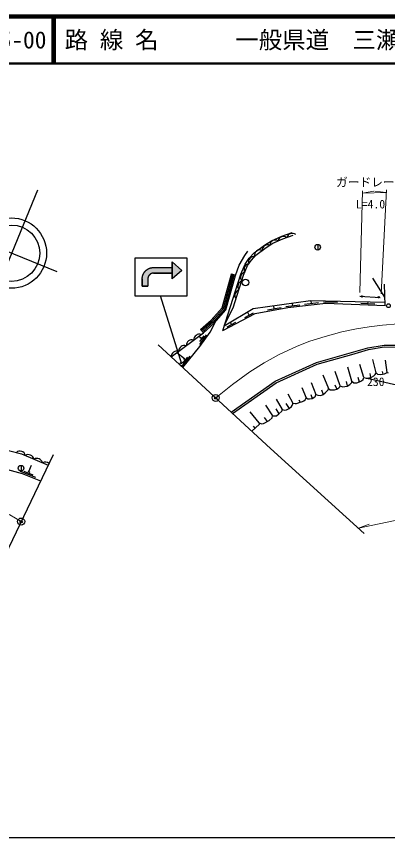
# Model space of a CAD drawing. Units: millimetres, scale not verified. Extents: x 16282 to 680000, y 20000 to 380000.
# Drawn here: x 170087 to 249198, y 205000 to 380000 of the extents above; entities that cross this region are included whole.
import ezdxf
from ezdxf.enums import TextEntityAlignment as Align

# ---------------------------------------------------------------- set-up
doc = ezdxf.new("R2010")
doc.units = ezdxf.units.MM
doc.header["$LTSCALE"] = 1000
doc.header["$PDMODE"] = 32
doc.header["$PDSIZE"] = 500
doc.linetypes.add('CHAIN', pattern=[18.5, 12, -1.5, 3.5, -1.5])
for name, color, linetype, lineweight in [('M-BGD', 7, 'Continuous', 25), ('M-BMK', 2, 'CHAIN', 13), ('M-BMK-OTRS', 5, 'Continuous', 25), ('M-BMK-SRVR', 3, 'Continuous', 25), ('M-STR-HTXT', 7, 'Continuous', 13), ('M-STR-STRC', 7, 'Continuous', 25), ('M-TTL', 2, 'Continuous', 140), ('M-TTL-BAND', 7, 'Continuous', 25), ('M-TTL-LINE', 7, 'Continuous', 50)]:
    doc.layers.add(name, color=color, linetype=linetype, lineweight=lineweight)
doc.layers.add('M-OTRS', color=6, linetype='Continuous')
doc.layers.add('M-TTL-TXT', color=7, linetype='Continuous')
doc.styles.add('ＭＳ ゴシック', font='')
doc.styles.get('ＭＳ ゴシック').set_extended_font_data('MS Gothic')

msp = doc.modelspace()

# ---------------------------------------------------------------- hatches: boundary and pattern name
at = {"layer": 'M-STR-STRC'}
for points in [[(205310, 325885), (203310, 327685), (203310, 326485), (203310, 325285), (203310, 324085)], [(203310, 325285), (203310, 326485), (199310, 326485), (199269, 326484), (199227, 326483), (199185, 326481), (199143, 326479), (199101, 326475), (199060, 326471), (199018, 326467), (198976, 326461), (198935, 326455), (198894, 326448), (198852, 326440), (198811, 326432), (198771, 326423), (198730, 326413), (198689, 326403), (198649, 326392), (198609, 326380), (198569, 326367), (198529, 326354), (198490, 326340), (198450, 326325), (198411, 326310), (198373, 326294), (198334, 326277), (198296, 326260), (198258, 326242), (198221, 326223), (198184, 326204), (198147, 326184), (198110, 326163), (198074, 326142), (198039, 326120), (198003, 326097), (197968, 326074), (197934, 326050), (197900, 326026), (197866, 326001), (197833, 325976), (197800, 325950), (197768, 325923), (197736, 325896), (197704, 325868), (197674, 325840), (197643, 325811), (197613, 325782), (197584, 325752), (197555, 325721), (197527, 325690), (197499, 325659), (197472, 325627), (197445, 325595), (197419, 325562), (197394, 325529), (197369, 325495), (197344, 325461), (197321, 325427), (197298, 325392), (197275, 325356), (197253, 325321), (197232, 325285), (197211, 325248), (197191, 325211), (197172, 325174), (197153, 325137), (197135, 325099), (197118, 325061), (197101, 325022), (197085, 324984), (197070, 324945), (197055, 324905), (197041, 324866), (197028, 324826), (197015, 324786), (197003, 324746), (196992, 324706), (196982, 324665), (196972, 324624), (196963, 324583), (196954, 324542), (196947, 324501), (196940, 324460), (196934, 324419), (196928, 324377), (196924, 324335), (196920, 324294), (196916, 324252), (196914, 324210), (196912, 324168), (196911, 324126), (196910, 324085), (196910, 322485), (198110, 322485), (198110, 324110), (198113, 324158), (198116, 324200), (198121, 324241), (198127, 324283), (198134, 324324), (198143, 324365), (198154, 324405), (198166, 324445), (198179, 324485), (198194, 324524), (198210, 324563), (198227, 324601), (198246, 324639), (198266, 324675), (198287, 324712), (198310, 324747), (198333, 324781), (198358, 324815), (198384, 324848), (198412, 324880), (198440, 324911), (198469, 324941), (198500, 324969), (198531, 324997), (198563, 325024), (198597, 325049), (198631, 325074), (198666, 325097), (198701, 325119), (198738, 325139), (198775, 325159), (198813, 325177), (198851, 325193), (198890, 325209), (198930, 325223), (198970, 325235), (199010, 325246), (199051, 325256), (199092, 325265), (199133, 325271), (199175, 325277), (199216, 325281), (199258, 325283), (199296, 325285)]]:
    msp.add_hatch(color=256, dxfattribs=at).paths.add_polyline_path(points)

# ---------------------------------------------------------------- linework, layer by layer
at = {"layer": 'M-BGD'}
for p, q in [((234298, 331417), (234298, 330217)), ((215946, 325136), (216801, 324853)), ((248619, 320200), (246050, 324190)), ((215716, 322086), (215427, 322166)), ((215829, 323612), (215540, 323692)), ((216407, 323451), (216118, 323531)), ((248689, 318364), (248515, 322972)), ((215026, 320721), (214737, 320801)), ((215604, 320560), (215315, 320641)), ((243284, 320357), (247646, 320133)), ((214913, 319196), (214624, 319276)), ((227534, 318191), (230513, 318539)), ((229023, 318365), (228967, 318849)), ((231507, 318655), (234486, 319003)), ((232996, 318829), (232931, 319388)), ((235523, 319207), (238521, 319084)), ((237022, 319146), (237029, 319303)), ((243517, 318877), (246514, 318754)), ((245015, 318816), (245029, 319136)), ((214154, 317717), (213928, 317914)), ((214606, 317322), (214380, 317519)), ((214513, 314391), (216271, 317907)), ((218744, 315846), (220601, 316826)), ((219672, 316336), (219392, 316867)), ((223581, 317462), (226535, 317990)), ((225058, 317726), (224958, 318282)), ((212181, 315457), (211955, 315654)), ((212633, 315062), (212407, 315259)), ((213393, 316389), (213167, 316587)), ((209942, 312590), (209347, 313265)), ((209951, 313398), (209752, 313623)), ((211274, 314164), (211076, 314389)), ((215023, 313881), (216880, 314862)), ((215952, 314372), (215722, 314805)), ((203072, 307429), (209942, 312590)), ((209402, 311474), (208916, 311819)), ((209166, 310108), (210615, 312145)), ((209211, 310689), (210081, 311912)), ((209300, 311332), (209503, 311617)), ((210347, 312947), (210149, 313172)), ((205889, 307021), (204282, 308338)), ((205561, 305674), (207146, 307607)), ((205646, 306250), (206597, 307411)), ((205778, 306885), (206000, 307156)), ((246760, 304078), (246031, 306891)), ((249119, 304129), (248770, 306759)), ((241597, 302259), (240705, 305222)), ((244167, 303074), (243271, 305824)), ((235393, 303641), (236615, 300697)), ((239071, 301252), (238035, 304348)), ((242835, 303094), (243152, 302091)), ((245394, 303897), (245537, 303045)), ((248235, 303762), (248147, 304319)), ((232893, 301994), (233913, 299407)), ((237980, 301453), (238367, 300580)), ((240373, 302224), (240602, 301238)), ((227903, 299572), (229029, 297581)), ((230912, 300920), (231821, 298745)), ((232816, 299430), (233114, 298601)), ((235116, 300414), (235475, 299455)), ((225447, 298423), (226743, 296228)), ((227541, 297538), (228192, 296459)), ((230315, 298290), (230556, 297777)), ((223202, 297141), (224657, 294911)), ((225374, 296394), (226052, 295286)), ((221849, 293356), (219898, 295728)), ((222896, 294526), (223513, 293664)), ((220566, 292666), (220930, 292251)), ((171073, 284324), (171073, 283124)), ((172720, 282987), (173281, 284379)), ((170873, 283084), (174120, 281777)), ((171634, 283101), (173582, 282317)), ((172493, 283079), (172948, 282896))]:
    msp.add_line(p, q, dxfattribs=at)
for points in [[(214080, 313044), (217944, 325086), (218848, 327177), (219718, 328453), (220739, 329583), (222976, 331251), (224490, 332203), (226657, 333167), (228854, 333924)], [(216271, 317907), (218506, 324875), (219375, 326886), (220190, 328081), (221145, 329138), (223315, 330756), (224773, 331672), (226878, 332609), (229049, 333357)], [(209942, 312590), (212252, 314626), (214749, 317487), (216783, 324804), (217599, 326992), (218750, 329066), (219432, 330003)], [(209347, 313265), (211613, 315262), (213937, 317925), (215927, 325082), (215946, 325136)], [(209545, 313040), (211826, 315050), (214208, 317779), (216212, 324990), (216231, 325041)], [(209743, 312815), (212039, 314838), (214479, 317633), (216498, 324897), (216516, 324947)], [(214080, 313044), (220992, 316694), (227939, 317936), (236059, 318885), (248689, 318364)], [(248662, 319060), (232800, 319391), (220574, 317662), (214395, 314024)], [(205533, 305166), (209215, 309659), (211403, 312737), (212623, 315051)], [(215866, 295661), (225219, 302251), (234073, 306238), (241473, 308359), (245013, 309383), (248469, 309974), (256411, 309937)], [(216167, 295384), (225418, 301902), (234210, 305862), (241584, 307975), (245103, 308993), (248502, 309574), (256391, 309537), (260433, 309149), (267532, 307840), (275766, 304742), (310728, 287490), (343608, 270495), (344854, 268160), (345984, 266424), (349589, 263365), (353629, 261817), (357931, 261603)], [(220235, 291643), (221872, 293076), (221849, 293356), (222358, 293163), (222725, 293278), (223973, 293889), (224597, 294421), (224657, 294911), (225015, 294849), (225504, 294914), (226052, 295286), (226688, 295851), (226729, 296026), (226743, 296228), (227257, 296095), (227653, 296163), (228192, 296459), (228690, 296869), (228870, 297101), (229024, 297402), (229029, 297581), (229496, 297514), (229772, 297521), (229970, 297585), (230221, 297656), (230359, 297709), (230827, 297872), (231064, 297936), (231319, 298091), (231651, 298318), (231800, 298547), (231821, 298745), (232180, 298495), (232527, 298495), (233114, 298601), (233485, 298782), (233818, 299103), (233913, 299407), (234322, 299250), (235001, 299239), (235475, 299455), (235921, 299791), (236343, 300213), (236512, 300432), (236615, 300697), (236965, 300449), (237370, 300402), (237856, 300425), (238367, 300580), (238835, 300856), (239004, 301083), (239071, 301252), (239590, 301057), (240053, 301111), (240551, 301226), (241161, 301556), (241339, 301743), (241548, 302005), (241597, 302259), (241999, 301939), (242658, 301935), (243193, 302104), (243647, 302308), (244003, 302638), (244167, 303074), (244602, 302883), (245043, 302904), (245741, 303103), (246268, 303402), (246574, 303722), (246760, 304078), (247076, 303780), (247695, 303673), (248564, 303816), (249119, 304129), (249357, 304051)], [(244823, 302893), (252653, 301113), (261306, 299218), (267523, 296970), (271292, 295163), (275305, 292409)], [(146430, 285340), (148916, 285258), (150216, 285351), (154707, 286725), (156879, 287201), (161465, 287667), (166517, 287686), (168711, 287411), (171162, 286813), (176838, 284338)], [(149018, 284296), (165739, 284086), (171291, 282593), (175241, 281002)]]:
    msp.add_lwpolyline(points, dxfattribs=at)
for centre, radius in [((234298, 330817), 600), ((218919, 323292), 700), ((243772, 320332), 150), ((247309, 320151), 150), ((171073, 283724), 600)]:
    msp.add_circle(centre, radius, dxfattribs=at)
for centre, radius, start, end in [((227034, 331917), 1196, 55.13308, 168.4176), ((228908, 332515), 1250, 55.87591, 162.13612), ((223643, 330129), 1199, 68.18714, 181.05435), ((225233, 331201), 1144, 56.61271, 177.95752), ((221939, 329145), 1087, 62.25525, 195.38487), ((219785, 326118), 1182, 96.45405, 211.42791), ((220732, 327710), 1158, 82.13571, 201.13303), ((219067, 324335), 1200, 104.06533, 216.55618), ((218512, 322439), 1250, 109.08365, 215.34386), ((217901, 320535), 1250, 109.08365, 215.34386), ((209119, 311034), 1250, 73.78241, 180.04261), ((205921, 308632), 1250, 73.78241, 180.04261), ((207520, 309833), 1250, 73.78241, 180.04261), ((204322, 307430), 1250, 73.78241, 180.04261), ((170856, 286219), 1150, 11.84318, 131.93141), ((172598, 285368), 1250, 13.31808, 119.57829), ((174432, 284569), 1250, 13.31808, 119.57829), ((176265, 283770), 1250, 51.8291, 119.57829)]:
    msp.add_arc(centre, radius, start, end, dxfattribs=at)
at = {"layer": 'M-BMK'}
for points in [[(212575, 298689), (216153, 301585), (219816, 304258), (222893, 306198), (226115, 307955), (229896, 309728), (232643, 310775), (235908, 311791), (239440, 312798), (242543, 313440), (245292, 313867), (248120, 314215), (251457, 314461)], [(120347, 279183), (134466, 280640), (138447, 280849), (144145, 280722), (148091, 280308), (151657, 279831), (156240, 278750), (160969, 277288), (164869, 275574), (168648, 273798), (171098, 272352)]]:
    msp.add_lwpolyline(points, dxfattribs=at)
at = {"layer": 'M-BMK-OTRS'}
for p, q in [((200290, 309988), (224252, 287948)), ((177914, 286586), (164218, 257984))]:
    msp.add_line(p, q, dxfattribs=at)
at = {"layer": 'M-BMK-SRVR'}
for p, q in [((174565, 342947), (161994, 312404)), ((178756, 325542), (159336, 333535))]:
    msp.add_line(p, q, dxfattribs=at)
for centre, radius in [((169007, 329554), 7500), ((169046, 329538), 6000), ((212575, 298689), 750), ((212575, 298689), 750), ((171098, 272352), 750), ((171098, 272352), 750)]:
    msp.add_circle(centre, radius, dxfattribs=at)
at = {"layer": 'M-OTRS'}
for p in [(212575, 298689), (171098, 272352)]:
    msp.add_point(p, dxfattribs=at)
at = {"layer": 'M-STR-HTXT'}
for p, q in [((247867, 320906), (248956, 343009)), ((243863, 342807), (243253, 321183)), ((243850, 342345), (246273, 342741)), ((243850, 342345), (248929, 342459)), ((248929, 342459), (246490, 342746)), ((244241, 269777), (224252, 287948)), ((242972, 270931), (245279, 271769))]:
    msp.add_line(p, q, dxfattribs=at)
msp.add_lwpolyline([(242972, 270931), (251809, 272801), (258126, 273576), (265624, 273238), (272735, 271591), (384739, 231159), (398158, 228168), (411124, 227816), (427576, 228450), (440826, 232045), (451941, 237710), (465826, 245134), (474485, 248310), (483471, 250525), (491454, 251512), (498470, 250928), (506976, 248464), (512576, 244436)], dxfattribs=at)
at = {"layer": 'M-STR-STRC'}
for p, q in [((195310, 328485), (195310, 320485)), ((206510, 328485), (195310, 328485)), ((203310, 327685), (203310, 324085)), ((203310, 327685), (205310, 325885)), ((206510, 320485), (206510, 328485)), ((199310, 326485), (203310, 326485)), ((205310, 325885), (203310, 324085)), ((196910, 324085), (196910, 322485)), ((198110, 324085), (198110, 322485)), ((199310, 325285), (203310, 325285)), ((196910, 322485), (198110, 322485)), ((195310, 320485), (206510, 320485)), ((205378, 305906), (200763, 320485))]:
    msp.add_line(p, q, dxfattribs=at)
for points in [[(203310, 326485), (203310, 327685), (205310, 325885), (203310, 324085)], [(199310, 326485), (203310, 326485), (203310, 325285), (199310, 325285), (199289, 325284), (199269, 325284), (199248, 325283), (199227, 325282), (199206, 325280), (199185, 325278), (199164, 325276), (199143, 325273), (199123, 325270), (199102, 325266), (199081, 325262), (199061, 325258), (199040, 325254), (199020, 325249), (199000, 325244), (198980, 325238), (198960, 325232), (198940, 325226), (198920, 325219), (198900, 325212), (198880, 325205), (198861, 325197), (198842, 325189), (198822, 325181), (198803, 325172), (198784, 325163), (198766, 325154), (198747, 325144), (198729, 325134), (198710, 325124), (198692, 325113), (198674, 325102), (198657, 325091), (198639, 325079), (198622, 325067), (198605, 325055), (198588, 325043), (198572, 325030), (198555, 325017), (198539, 325004), (198523, 324990), (198507, 324976), (198492, 324962), (198477, 324948), (198462, 324933), (198447, 324918), (198433, 324903), (198419, 324887), (198405, 324872), (198391, 324856), (198378, 324840), (198365, 324823), (198352, 324807), (198340, 324790), (198327, 324773), (198316, 324756), (198304, 324738), (198293, 324720), (198282, 324703), (198271, 324685), (198261, 324666), (198251, 324648), (198241, 324629), (198232, 324611), (198223, 324592), (198214, 324573), (198206, 324553), (198198, 324534), (198190, 324515), (198183, 324495), (198176, 324475), (198169, 324455), (198163, 324435), (198157, 324415), (198151, 324395), (198146, 324375), (198141, 324354), (198137, 324334), (198132, 324313), (198129, 324293), (198125, 324272), (198122, 324252), (198119, 324231), (198117, 324210), (198115, 324189), (198113, 324168), (198112, 324147), (198111, 324126), (198111, 324105), (198110, 324085), (198110, 322485), (196910, 322485), (196910, 324085), (196911, 324126), (196912, 324168), (196914, 324210), (196916, 324252), (196920, 324294), (196924, 324335), (196928, 324377), (196934, 324419), (196940, 324460), (196947, 324501), (196954, 324542), (196963, 324583), (196972, 324624), (196982, 324665), (196992, 324706), (197003, 324746), (197015, 324786), (197028, 324826), (197041, 324866), (197055, 324905), (197070, 324945), (197085, 324984), (197101, 325022), (197118, 325061), (197135, 325099), (197153, 325137), (197172, 325174), (197191, 325211), (197211, 325248), (197232, 325285), (197253, 325321), (197275, 325356), (197298, 325392), (197321, 325427), (197344, 325461), (197369, 325495), (197394, 325529), (197419, 325562), (197445, 325595), (197472, 325627), (197499, 325659), (197527, 325690), (197555, 325721), (197584, 325752), (197613, 325782), (197643, 325811), (197674, 325840), (197704, 325868), (197736, 325896), (197768, 325923), (197800, 325950), (197833, 325976), (197866, 326001), (197900, 326026), (197934, 326050), (197968, 326074), (198003, 326097), (198039, 326120), (198074, 326142), (198110, 326163), (198147, 326184), (198184, 326204), (198221, 326223), (198258, 326242), (198296, 326260), (198334, 326277), (198373, 326294), (198411, 326310), (198450, 326325), (198490, 326340), (198529, 326354), (198569, 326367), (198609, 326380), (198649, 326392), (198689, 326403), (198730, 326413), (198771, 326423), (198811, 326432), (198852, 326440), (198894, 326448), (198935, 326455), (198976, 326461), (199018, 326467), (199060, 326471), (199101, 326475), (199143, 326479), (199185, 326481), (199227, 326483), (199269, 326484)]]:
    msp.add_lwpolyline(points, close=True, dxfattribs=at)
for centre in [(249376, 318356), (205378, 305906)]:
    msp.add_circle(centre, 400, dxfattribs=at)
at = {"layer": 'M-TTL'}
msp.add_line((680000, 380000), (40000, 380000), dxfattribs=at)
at = {"layer": 'M-TTL-BAND'}
msp.add_line((40000, 205000), (579000, 205000), dxfattribs=at)
at = {"layer": 'M-TTL-LINE'}
for p, q in [((177750, 380000), (177750, 370000)), ((178250, 380000), (178250, 370000)), ((40000, 370000), (680000, 370000))]:
    msp.add_line(p, q, dxfattribs=at)

# ---------------------------------------------------------------- texts
at = {"layer": 'M-BGD', "style": 'ＭＳ ゴシック'}
msp.add_text('230', height=1833, dxfattribs=at).set_placement((246680, 300678), align=Align.BOTTOM_CENTER)
at = {"layer": 'M-STR-HTXT', "style": 'ＭＳ ゴシック'}
for s, p in [('ガードレール', (245714, 343187)), ('L=4.0', (245567, 338527))]:
    msp.add_text(s, height=1833, dxfattribs=at).set_placement(p, align=Align.BOTTOM_CENTER)
at = {"layer": 'M-TTL-TXT', "style": 'ＭＳ ゴシック'}
for s, p in [('035-00', (161521, 375000)), ('路 線 名', (180380, 375000)), ('一般県道\u3000三瀬川下松線', (216734, 375000))]:
    msp.add_text(s, height=3666, dxfattribs=at).set_placement(p, align=Align.MIDDLE_LEFT)

doc.saveas('drawing.dxf')
